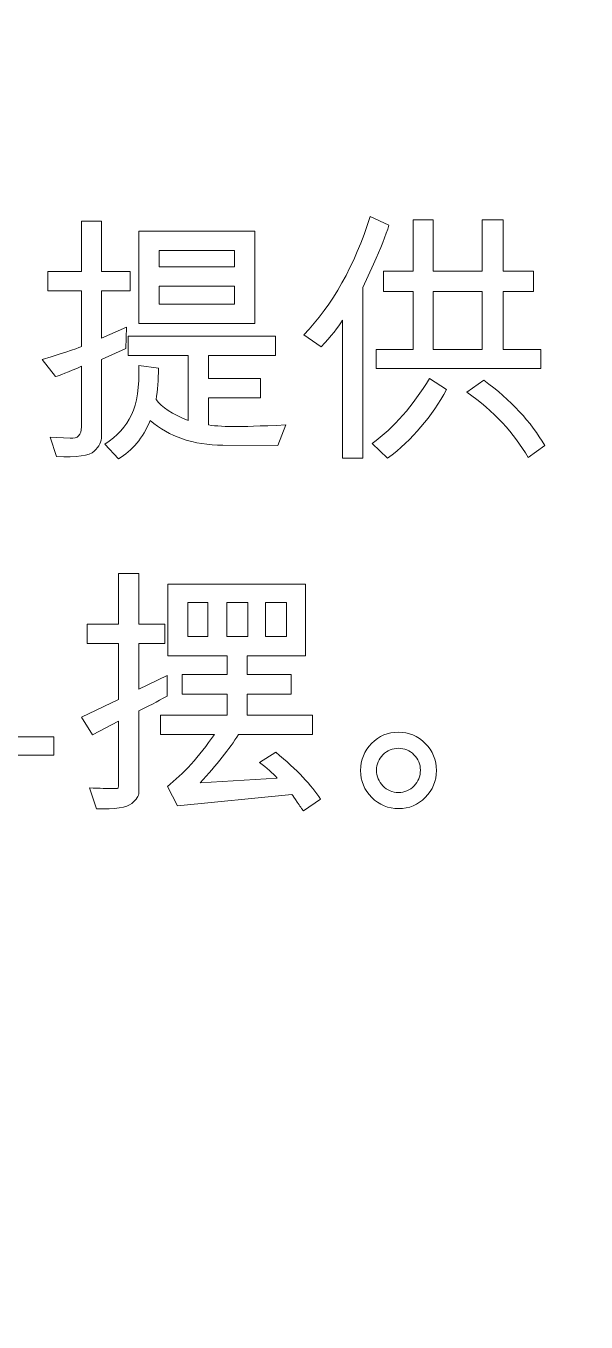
# Model space of a CAD drawing. Header units: millimetres. Extents: x -536 to 886, y 98 to 503.
# Drawn here: x 242.76 to 254.53, y 369.67 to 396.89 of the extents above; entities that cross this region are included whole.
import ezdxf

# ---------------------------------------------------------------- set-up
doc = ezdxf.new("R2010")
doc.units = ezdxf.units.MM
doc.header["$MEASUREMENT"] = 0
doc.layers.add('layer 1', color=7, linetype='Continuous')

msp = doc.modelspace()

# ---------------------------------------------------------------- linework, layer by layer
at = {"layer": 'layer 1', "lineweight": 9}
msp.add_open_spline([(-26.36, 241.324), (-26.36, 241.324), (313.64, 241.324), (313.64, 241.324), (313.64, 241.324), (318.948, 241.327), (324.037, 243.439), (327.788, 247.195), (327.788, 247.195), (331.538, 250.95), (333.644, 256.016), (333.64, 261.324), (333.64, 261.324), (333.64, 261.324), (333.64, 431.324), (333.64, 431.324), (333.64, 431.324), (333.637, 436.632), (331.525, 441.721), (327.77, 445.471), (327.77, 445.471), (324.014, 449.222), (318.948, 451.327), (313.64, 451.324), (313.64, 451.324), (313.64, 451.324), (-26.36, 451.324), (-26.36, 451.324), (-26.36, 451.324), (-31.667, 451.321), (-36.756, 449.209), (-40.507, 445.453), (-40.507, 445.453), (-44.258, 441.698), (-46.363, 436.632), (-46.36, 431.324), (-46.36, 431.324), (-46.36, 431.324), (-46.36, 261.324), (-46.36, 261.324), (-46.36, 261.324), (-46.356, 256.016), (-44.245, 250.927), (-40.489, 247.177), (-40.489, 247.177), (-36.734, 243.426), (-31.667, 241.321), (-26.36, 241.324)], degree=3, knots=[0, 0, 0, 0, 0.083333, 0.083333, 0.083333, 0.083333, 0.166667, 0.166667, 0.166667, 0.166667, 0.25, 0.25, 0.25, 0.25, 0.333333, 0.333333, 0.333333, 0.333333, 0.416667, 0.416667, 0.416667, 0.416667, 0.5, 0.5, 0.5, 0.5, 0.583333, 0.583333, 0.583333, 0.583333, 0.666667, 0.666667, 0.666667, 0.666667, 0.75, 0.75, 0.75, 0.75, 0.833333, 0.833333, 0.833333, 0.833333, 0.916667, 0.916667, 0.916667, 0.916667, 1, 1, 1, 1], dxfattribs=at)
at = {"layer": 'layer 1', "color": 22, "lineweight": 9}
for points, knots in [([(244.949, 391.323), (244.949, 391.323), (244.35, 391.323), (244.35, 391.323), (244.35, 391.323), (244.35, 391.323), (244.35, 390.328), (244.35, 390.328), (244.35, 390.328), (244.35, 390.328), (244.873, 390.561), (244.873, 390.561), (244.873, 390.561), (244.873, 390.561), (244.862, 390.113), (244.862, 390.113), (244.862, 390.113), (244.862, 390.113), (244.35, 389.885), (244.35, 389.885), (244.35, 389.885), (244.35, 389.885), (244.35, 388.274), (244.35, 388.274), (244.35, 388.274), (244.35, 388.158), (244.298, 388.053), (244.195, 387.957), (244.195, 387.957), (244.092, 387.861), (243.827, 387.824), (243.4, 387.845), (243.4, 387.845), (243.4, 387.845), (243.268, 388.25), (243.268, 388.25), (243.268, 388.25), (243.268, 388.25), (243.688, 388.228), (243.688, 388.228), (243.688, 388.228), (243.847, 388.217), (243.927, 388.296), (243.927, 388.467), (243.927, 388.467), (243.927, 388.467), (243.927, 389.739), (243.927, 389.739), (243.927, 389.739), (243.644, 389.618), (243.462, 389.545), (243.379, 389.522), (243.379, 389.522), (243.379, 389.522), (243.099, 389.88), (243.099, 389.88), (243.099, 389.88), (243.643, 390.05), (243.919, 390.143), (243.927, 390.156), (243.927, 390.156), (243.927, 390.156), (243.927, 391.323), (243.927, 391.323), (243.927, 391.323), (243.927, 391.323), (243.221, 391.323), (243.221, 391.323), (243.221, 391.323), (243.221, 391.323), (243.221, 391.73), (243.221, 391.73), (243.221, 391.73), (243.221, 391.73), (243.927, 391.73), (243.927, 391.73), (243.927, 391.73), (243.927, 391.73), (243.927, 392.785), (243.927, 392.785), (243.927, 392.785), (243.927, 392.785), (244.35, 392.785), (244.35, 392.785), (244.35, 392.785), (244.35, 392.785), (244.35, 391.73), (244.35, 391.73), (244.35, 391.73), (244.35, 391.73), (244.949, 391.73), (244.949, 391.73), (244.949, 391.73), (244.949, 391.73), (244.949, 391.323), (244.949, 391.323)], [0, 0, 0, 0, 0.041667, 0.041667, 0.041667, 0.041667, 0.083333, 0.083333, 0.083333, 0.083333, 0.125, 0.125, 0.125, 0.125, 0.166667, 0.166667, 0.166667, 0.166667, 0.208333, 0.208333, 0.208333, 0.208333, 0.25, 0.25, 0.25, 0.25, 0.291667, 0.291667, 0.291667, 0.291667, 0.333333, 0.333333, 0.333333, 0.333333, 0.375, 0.375, 0.375, 0.375, 0.416667, 0.416667, 0.416667, 0.416667, 0.458333, 0.458333, 0.458333, 0.458333, 0.5, 0.5, 0.5, 0.5, 0.541667, 0.541667, 0.541667, 0.541667, 0.583333, 0.583333, 0.583333, 0.583333, 0.625, 0.625, 0.625, 0.625, 0.666667, 0.666667, 0.666667, 0.666667, 0.708333, 0.708333, 0.708333, 0.708333, 0.75, 0.75, 0.75, 0.75, 0.791667, 0.791667, 0.791667, 0.791667, 0.833333, 0.833333, 0.833333, 0.833333, 0.875, 0.875, 0.875, 0.875, 0.916667, 0.916667, 0.916667, 0.916667, 0.958333, 0.958333, 0.958333, 0.958333, 1, 1, 1, 1]), ([(250.388, 392.701), (250.323, 392.492), (250.216, 392.22), (250.066, 391.887), (250.066, 391.887), (250.066, 391.887), (249.84, 391.396), (249.84, 391.396), (249.84, 391.396), (249.84, 391.396), (249.84, 387.813), (249.84, 387.813), (249.84, 387.813), (249.84, 387.813), (249.412, 387.813), (249.412, 387.813), (249.412, 387.813), (249.412, 387.813), (249.412, 390.707), (249.412, 390.707), (249.412, 390.707), (249.325, 390.563), (249.175, 390.375), (248.961, 390.145), (248.961, 390.145), (248.961, 390.145), (248.601, 390.401), (248.601, 390.401), (248.601, 390.401), (249.203, 391.027), (249.668, 391.855), (249.994, 392.885), (249.994, 392.885), (249.994, 392.885), (250.388, 392.701), (250.388, 392.701)], [0, 0, 0, 0, 0.111111, 0.111111, 0.111111, 0.111111, 0.222222, 0.222222, 0.222222, 0.222222, 0.333333, 0.333333, 0.333333, 0.333333, 0.444444, 0.444444, 0.444444, 0.444444, 0.555556, 0.555556, 0.555556, 0.555556, 0.666667, 0.666667, 0.666667, 0.666667, 0.777778, 0.777778, 0.777778, 0.777778, 0.888889, 0.888889, 0.888889, 0.888889, 1, 1, 1, 1]), ([(253.583, 389.69), (253.583, 389.69), (250.117, 389.69), (250.117, 389.69), (250.117, 389.69), (250.117, 389.69), (250.117, 390.094), (250.117, 390.094), (250.117, 390.094), (250.117, 390.094), (250.901, 390.094), (250.901, 390.094), (250.901, 390.094), (250.901, 390.094), (250.901, 391.312), (250.901, 391.312), (250.901, 391.312), (250.901, 391.312), (250.277, 391.312), (250.277, 391.312), (250.277, 391.312), (250.277, 391.312), (250.277, 391.735), (250.277, 391.735), (250.277, 391.735), (250.277, 391.735), (250.901, 391.735), (250.901, 391.735), (250.901, 391.735), (250.901, 391.735), (250.901, 392.818), (250.901, 392.818), (250.901, 392.818), (250.901, 392.818), (251.321, 392.818), (251.321, 392.818), (251.321, 392.818), (251.321, 392.818), (251.321, 391.735), (251.321, 391.735), (251.321, 391.735), (251.321, 391.735), (252.349, 391.735), (252.349, 391.735), (252.349, 391.735), (252.349, 391.735), (252.349, 392.818), (252.349, 392.818), (252.349, 392.818), (252.349, 392.818), (252.789, 392.818), (252.789, 392.818), (252.789, 392.818), (252.789, 392.818), (252.789, 391.735), (252.789, 391.735), (252.789, 391.735), (252.789, 391.735), (253.429, 391.735), (253.429, 391.735), (253.429, 391.735), (253.429, 391.735), (253.429, 391.312), (253.429, 391.312), (253.429, 391.312), (253.429, 391.312), (252.789, 391.312), (252.789, 391.312), (252.789, 391.312), (252.789, 391.312), (252.789, 390.094), (252.789, 390.094), (252.789, 390.094), (252.789, 390.094), (253.583, 390.094), (253.583, 390.094), (253.583, 390.094), (253.583, 390.094), (253.583, 389.69), (253.583, 389.69)], [0, 0, 0, 0, 0.05, 0.05, 0.05, 0.05, 0.1, 0.1, 0.1, 0.1, 0.15, 0.15, 0.15, 0.15, 0.2, 0.2, 0.2, 0.2, 0.25, 0.25, 0.25, 0.25, 0.3, 0.3, 0.3, 0.3, 0.35, 0.35, 0.35, 0.35, 0.4, 0.4, 0.4, 0.4, 0.45, 0.45, 0.45, 0.45, 0.5, 0.5, 0.5, 0.5, 0.55, 0.55, 0.55, 0.55, 0.6, 0.6, 0.6, 0.6, 0.65, 0.65, 0.65, 0.65, 0.7, 0.7, 0.7, 0.7, 0.75, 0.75, 0.75, 0.75, 0.8, 0.8, 0.8, 0.8, 0.85, 0.85, 0.85, 0.85, 0.9, 0.9, 0.9, 0.9, 0.95, 0.95, 0.95, 0.95, 1, 1, 1, 1]), ([(247.567, 390.64), (247.567, 390.64), (245.133, 390.64), (245.133, 390.64), (245.133, 390.64), (245.133, 390.64), (245.133, 392.579), (245.133, 392.579), (245.133, 392.579), (245.133, 392.579), (247.567, 392.579), (247.567, 392.579), (247.567, 392.579), (247.567, 392.579), (247.567, 390.64), (247.567, 390.64)], [0, 0, 0, 0, 0.25, 0.25, 0.25, 0.25, 0.5, 0.5, 0.5, 0.5, 0.75, 0.75, 0.75, 0.75, 1, 1, 1, 1]), ([(247.143, 391.828), (247.143, 391.828), (247.143, 392.172), (247.143, 392.172), (247.143, 392.172), (247.143, 392.172), (245.556, 392.172), (245.556, 392.172), (245.556, 392.172), (245.556, 392.172), (245.556, 391.828), (245.556, 391.828), (245.556, 391.828), (245.556, 391.828), (247.143, 391.828), (247.143, 391.828)], [0, 0, 0, 0, 0.25, 0.25, 0.25, 0.25, 0.5, 0.5, 0.5, 0.5, 0.75, 0.75, 0.75, 0.75, 1, 1, 1, 1]), ([(247.143, 391.046), (247.143, 391.046), (247.143, 391.423), (247.143, 391.423), (247.143, 391.423), (247.143, 391.423), (245.556, 391.423), (245.556, 391.423), (245.556, 391.423), (245.556, 391.423), (245.556, 391.046), (245.556, 391.046), (245.556, 391.046), (245.556, 391.046), (247.143, 391.046), (247.143, 391.046)], [0, 0, 0, 0, 0.25, 0.25, 0.25, 0.25, 0.5, 0.5, 0.5, 0.5, 0.75, 0.75, 0.75, 0.75, 1, 1, 1, 1]), ([(252.349, 390.094), (252.349, 390.094), (252.349, 391.312), (252.349, 391.312), (252.349, 391.312), (252.349, 391.312), (251.321, 391.312), (251.321, 391.312), (251.321, 391.312), (251.321, 391.312), (251.321, 390.094), (251.321, 390.094), (251.321, 390.094), (251.321, 390.094), (252.349, 390.094), (252.349, 390.094)], [0, 0, 0, 0, 0.25, 0.25, 0.25, 0.25, 0.5, 0.5, 0.5, 0.5, 0.75, 0.75, 0.75, 0.75, 1, 1, 1, 1]), ([(248.218, 388.507), (248.218, 388.507), (248.05, 388.073), (248.05, 388.073), (248.05, 388.073), (248.05, 388.073), (246.9, 388.084), (246.9, 388.084), (246.9, 388.084), (246.28, 388.084), (245.77, 388.257), (245.372, 388.602), (245.372, 388.602), (245.215, 388.235), (244.993, 387.967), (244.705, 387.796), (244.705, 387.796), (244.705, 387.796), (244.418, 388.106), (244.418, 388.106), (244.418, 388.106), (244.674, 388.269), (244.861, 388.473), (244.979, 388.719), (244.979, 388.719), (245.096, 388.965), (245.146, 389.31), (245.129, 389.756), (245.129, 389.756), (245.129, 389.756), (245.543, 389.701), (245.543, 389.701), (245.543, 389.701), (245.543, 389.455), (245.527, 389.234), (245.494, 389.039), (245.494, 389.039), (245.608, 388.882), (245.834, 388.736), (246.172, 388.602), (246.172, 388.602), (246.172, 388.602), (246.172, 389.967), (246.172, 389.967), (246.172, 389.967), (246.172, 389.967), (244.905, 389.967), (244.905, 389.967), (244.905, 389.967), (244.905, 389.967), (244.905, 390.374), (244.905, 390.374), (244.905, 390.374), (244.905, 390.374), (248.001, 390.374), (248.001, 390.374), (248.001, 390.374), (248.001, 390.374), (248.001, 389.967), (248.001, 389.967), (248.001, 389.967), (248.001, 389.967), (246.594, 389.967), (246.594, 389.967), (246.594, 389.967), (246.594, 389.967), (246.594, 389.484), (246.594, 389.484), (246.594, 389.484), (246.594, 389.484), (247.689, 389.484), (247.689, 389.484), (247.689, 389.484), (247.689, 389.484), (247.689, 389.08), (247.689, 389.08), (247.689, 389.08), (247.689, 389.08), (246.594, 389.08), (246.594, 389.08), (246.594, 389.08), (246.594, 389.08), (246.594, 388.507), (246.594, 388.507), (246.594, 388.507), (246.761, 388.484), (246.96, 388.472), (247.19, 388.472), (247.19, 388.472), (247.319, 388.472), (247.661, 388.484), (248.218, 388.507)], [0, 0, 0, 0, 0.043478, 0.043478, 0.043478, 0.043478, 0.086957, 0.086957, 0.086957, 0.086957, 0.130435, 0.130435, 0.130435, 0.130435, 0.173913, 0.173913, 0.173913, 0.173913, 0.217391, 0.217391, 0.217391, 0.217391, 0.26087, 0.26087, 0.26087, 0.26087, 0.304348, 0.304348, 0.304348, 0.304348, 0.347826, 0.347826, 0.347826, 0.347826, 0.391304, 0.391304, 0.391304, 0.391304, 0.434783, 0.434783, 0.434783, 0.434783, 0.478261, 0.478261, 0.478261, 0.478261, 0.521739, 0.521739, 0.521739, 0.521739, 0.565217, 0.565217, 0.565217, 0.565217, 0.608696, 0.608696, 0.608696, 0.608696, 0.652174, 0.652174, 0.652174, 0.652174, 0.695652, 0.695652, 0.695652, 0.695652, 0.73913, 0.73913, 0.73913, 0.73913, 0.782609, 0.782609, 0.782609, 0.782609, 0.826087, 0.826087, 0.826087, 0.826087, 0.869565, 0.869565, 0.869565, 0.869565, 0.913043, 0.913043, 0.913043, 0.913043, 0.956522, 0.956522, 0.956522, 0.956522, 1, 1, 1, 1]), ([(251.601, 389.251), (251.295, 388.686), (250.881, 388.206), (250.361, 387.807), (250.361, 387.807), (250.361, 387.807), (250.038, 388.117), (250.038, 388.117), (250.038, 388.117), (250.494, 388.457), (250.894, 388.912), (251.24, 389.484), (251.24, 389.484), (251.24, 389.484), (251.601, 389.251), (251.601, 389.251)], [0, 0, 0, 0, 0.25, 0.25, 0.25, 0.25, 0.5, 0.5, 0.5, 0.5, 0.75, 0.75, 0.75, 0.75, 1, 1, 1, 1]), ([(253.662, 388.073), (253.662, 388.073), (253.312, 387.824), (253.312, 387.824), (253.312, 387.824), (253.025, 388.337), (252.596, 388.795), (252.027, 389.196), (252.027, 389.196), (252.027, 389.196), (252.384, 389.446), (252.384, 389.446), (252.384, 389.446), (252.951, 389.03), (253.377, 388.572), (253.662, 388.073)], [0, 0, 0, 0, 0.25, 0.25, 0.25, 0.25, 0.5, 0.5, 0.5, 0.5, 0.75, 0.75, 0.75, 0.75, 1, 1, 1, 1]), ([(243.346, 381.574), (243.346, 381.574), (241.114, 381.574), (241.114, 381.574), (241.114, 381.574), (241.114, 381.574), (241.114, 380.429), (241.114, 380.429), (241.114, 380.429), (241.114, 380.429), (240.693, 380.429), (240.693, 380.429), (240.693, 380.429), (240.693, 380.429), (240.693, 381.574), (240.693, 381.574), (240.693, 381.574), (240.693, 381.574), (238.504, 381.574), (238.504, 381.574), (238.504, 381.574), (238.504, 381.574), (238.504, 381.956), (238.504, 381.956), (238.504, 381.956), (238.504, 381.956), (240.693, 381.956), (240.693, 381.956), (240.693, 381.956), (240.693, 381.956), (240.693, 382.418), (240.693, 382.418), (240.693, 382.418), (240.693, 382.418), (239.274, 382.418), (239.274, 382.418), (239.274, 382.418), (239.274, 382.418), (239.274, 384.408), (239.274, 384.408), (239.274, 384.408), (239.274, 384.408), (240.143, 384.408), (240.143, 384.408), (240.143, 384.408), (240.031, 384.668), (239.832, 384.926), (239.548, 385.184), (239.548, 385.184), (239.548, 385.184), (239.852, 385.423), (239.852, 385.423), (239.852, 385.423), (240.111, 385.231), (240.356, 384.936), (240.587, 384.536), (240.587, 384.536), (240.587, 384.536), (240.414, 384.414), (240.414, 384.414), (240.414, 384.414), (240.414, 384.414), (240.414, 384.408), (240.414, 384.408), (240.414, 384.408), (240.414, 384.408), (241.092, 384.408), (241.092, 384.408), (241.092, 384.408), (241.336, 384.658), (241.531, 384.985), (241.675, 385.391), (241.675, 385.391), (241.675, 385.391), (242.063, 385.207), (242.063, 385.207), (242.063, 385.207), (241.931, 384.875), (241.775, 384.609), (241.596, 384.408), (241.596, 384.408), (241.596, 384.408), (242.53, 384.408), (242.53, 384.408), (242.53, 384.408), (242.53, 384.408), (242.53, 382.418), (242.53, 382.418), (242.53, 382.418), (242.53, 382.418), (241.114, 382.418), (241.114, 382.418), (241.114, 382.418), (241.114, 382.418), (241.114, 381.956), (241.114, 381.956), (241.114, 381.956), (241.114, 381.956), (243.346, 381.956), (243.346, 381.956), (243.346, 381.956), (243.346, 381.956), (243.346, 381.574), (243.346, 381.574)], [0, 0, 0, 0, 0.038462, 0.038462, 0.038462, 0.038462, 0.076923, 0.076923, 0.076923, 0.076923, 0.115385, 0.115385, 0.115385, 0.115385, 0.153846, 0.153846, 0.153846, 0.153846, 0.192308, 0.192308, 0.192308, 0.192308, 0.230769, 0.230769, 0.230769, 0.230769, 0.269231, 0.269231, 0.269231, 0.269231, 0.307692, 0.307692, 0.307692, 0.307692, 0.346154, 0.346154, 0.346154, 0.346154, 0.384615, 0.384615, 0.384615, 0.384615, 0.423077, 0.423077, 0.423077, 0.423077, 0.461538, 0.461538, 0.461538, 0.461538, 0.5, 0.5, 0.5, 0.5, 0.538462, 0.538462, 0.538462, 0.538462, 0.576923, 0.576923, 0.576923, 0.576923, 0.615385, 0.615385, 0.615385, 0.615385, 0.653846, 0.653846, 0.653846, 0.653846, 0.692308, 0.692308, 0.692308, 0.692308, 0.730769, 0.730769, 0.730769, 0.730769, 0.769231, 0.769231, 0.769231, 0.769231, 0.807692, 0.807692, 0.807692, 0.807692, 0.846154, 0.846154, 0.846154, 0.846154, 0.884615, 0.884615, 0.884615, 0.884615, 0.923077, 0.923077, 0.923077, 0.923077, 0.961538, 0.961538, 0.961538, 0.961538, 1, 1, 1, 1]), ([(245.725, 382.814), (245.514, 382.693), (245.316, 382.59), (245.131, 382.507), (245.131, 382.507), (245.131, 382.507), (245.131, 380.784), (245.131, 380.784), (245.131, 380.784), (245.131, 380.721), (245.082, 380.646), (244.982, 380.56), (244.982, 380.56), (244.882, 380.475), (244.635, 380.436), (244.241, 380.445), (244.241, 380.445), (244.241, 380.445), (244.092, 380.885), (244.092, 380.885), (244.092, 380.885), (244.321, 380.876), (244.478, 380.871), (244.561, 380.871), (244.561, 380.871), (244.641, 380.871), (244.685, 380.874), (244.695, 380.88), (244.695, 380.88), (244.704, 380.887), (244.708, 380.934), (244.708, 381.023), (244.708, 381.023), (244.708, 381.023), (244.708, 382.284), (244.708, 382.284), (244.708, 382.284), (244.708, 382.284), (244.157, 381.997), (244.157, 381.997), (244.157, 381.997), (244.157, 381.997), (243.93, 382.374), (243.93, 382.374), (243.93, 382.374), (243.93, 382.374), (244.708, 382.74), (244.708, 382.74), (244.708, 382.74), (244.708, 382.74), (244.708, 383.918), (244.708, 383.918), (244.708, 383.918), (244.708, 383.918), (244.046, 383.918), (244.046, 383.918), (244.046, 383.918), (244.046, 383.918), (244.046, 384.324), (244.046, 384.324), (244.046, 384.324), (244.046, 384.324), (244.708, 384.324), (244.708, 384.324), (244.708, 384.324), (244.708, 384.324), (244.708, 385.385), (244.708, 385.385), (244.708, 385.385), (244.708, 385.385), (245.131, 385.385), (245.131, 385.385), (245.131, 385.385), (245.131, 385.385), (245.131, 384.324), (245.131, 384.324), (245.131, 384.324), (245.131, 384.324), (245.676, 384.324), (245.676, 384.324), (245.676, 384.324), (245.676, 384.324), (245.676, 383.918), (245.676, 383.918), (245.676, 383.918), (245.676, 383.918), (245.131, 383.918), (245.131, 383.918), (245.131, 383.918), (245.131, 383.918), (245.131, 382.957), (245.131, 382.957), (245.131, 382.957), (245.131, 382.957), (245.725, 383.247), (245.725, 383.247), (245.725, 383.247), (245.725, 383.247), (245.725, 382.814), (245.725, 382.814)], [0, 0, 0, 0, 0.04, 0.04, 0.04, 0.04, 0.08, 0.08, 0.08, 0.08, 0.12, 0.12, 0.12, 0.12, 0.16, 0.16, 0.16, 0.16, 0.2, 0.2, 0.2, 0.2, 0.24, 0.24, 0.24, 0.24, 0.28, 0.28, 0.28, 0.28, 0.32, 0.32, 0.32, 0.32, 0.36, 0.36, 0.36, 0.36, 0.4, 0.4, 0.4, 0.4, 0.44, 0.44, 0.44, 0.44, 0.48, 0.48, 0.48, 0.48, 0.52, 0.52, 0.52, 0.52, 0.56, 0.56, 0.56, 0.56, 0.6, 0.6, 0.6, 0.6, 0.64, 0.64, 0.64, 0.64, 0.68, 0.68, 0.68, 0.68, 0.72, 0.72, 0.72, 0.72, 0.76, 0.76, 0.76, 0.76, 0.8, 0.8, 0.8, 0.8, 0.84, 0.84, 0.84, 0.84, 0.88, 0.88, 0.88, 0.88, 0.92, 0.92, 0.92, 0.92, 0.96, 0.96, 0.96, 0.96, 1, 1, 1, 1]), ([(248.948, 380.652), (248.948, 380.652), (248.593, 380.402), (248.593, 380.402), (248.593, 380.402), (248.56, 380.442), (248.517, 380.503), (248.462, 380.586), (248.462, 380.586), (248.407, 380.669), (248.369, 380.723), (248.348, 380.746), (248.348, 380.746), (248.348, 380.746), (245.942, 380.507), (245.942, 380.507), (245.942, 380.507), (245.942, 380.507), (245.731, 380.918), (245.731, 380.918), (245.731, 380.918), (246.067, 381.174), (246.397, 381.538), (246.72, 382.007), (246.72, 382.007), (246.72, 382.007), (245.587, 382.007), (245.587, 382.007), (245.587, 382.007), (245.587, 382.007), (245.587, 382.412), (245.587, 382.412), (245.587, 382.412), (245.587, 382.412), (246.986, 382.412), (246.986, 382.412), (246.986, 382.412), (246.986, 382.412), (246.986, 382.856), (246.986, 382.856), (246.986, 382.856), (246.986, 382.856), (246.043, 382.856), (246.043, 382.856), (246.043, 382.856), (246.043, 382.856), (246.043, 383.264), (246.043, 383.264), (246.043, 383.264), (246.043, 383.264), (246.986, 383.264), (246.986, 383.264), (246.986, 383.264), (246.986, 383.264), (246.986, 383.657), (246.986, 383.657), (246.986, 383.657), (246.986, 383.657), (245.742, 383.657), (245.742, 383.657), (245.742, 383.657), (245.742, 383.657), (245.742, 385.163), (245.742, 385.163), (245.742, 385.163), (245.742, 385.163), (248.636, 385.163), (248.636, 385.163), (248.636, 385.163), (248.636, 385.163), (248.636, 383.657), (248.636, 383.657), (248.636, 383.657), (248.636, 383.657), (247.409, 383.657), (247.409, 383.657), (247.409, 383.657), (247.409, 383.657), (247.409, 383.264), (247.409, 383.264), (247.409, 383.264), (247.409, 383.264), (248.332, 383.264), (248.332, 383.264), (248.332, 383.264), (248.332, 383.264), (248.332, 382.856), (248.332, 382.856), (248.332, 382.856), (248.332, 382.856), (247.409, 382.856), (247.409, 382.856), (247.409, 382.856), (247.409, 382.856), (247.409, 382.412), (247.409, 382.412), (247.409, 382.412), (247.409, 382.412), (248.785, 382.412), (248.785, 382.412), (248.785, 382.412), (248.785, 382.412), (248.785, 382.007), (248.785, 382.007), (248.785, 382.007), (248.785, 382.007), (247.225, 382.007), (247.225, 382.007), (247.225, 382.007), (247.039, 381.709), (246.77, 381.37), (246.419, 380.991), (246.419, 380.991), (246.419, 380.991), (248.042, 381.091), (248.042, 381.091), (248.042, 381.091), (247.945, 381.196), (247.821, 381.305), (247.671, 381.419), (247.671, 381.419), (247.671, 381.419), (248.009, 381.636), (248.009, 381.636), (248.009, 381.636), (248.458, 381.264), (248.77, 380.935), (248.948, 380.652)], [0, 0, 0, 0, 0.03125, 0.03125, 0.03125, 0.03125, 0.0625, 0.0625, 0.0625, 0.0625, 0.09375, 0.09375, 0.09375, 0.09375, 0.125, 0.125, 0.125, 0.125, 0.15625, 0.15625, 0.15625, 0.15625, 0.1875, 0.1875, 0.1875, 0.1875, 0.21875, 0.21875, 0.21875, 0.21875, 0.25, 0.25, 0.25, 0.25, 0.28125, 0.28125, 0.28125, 0.28125, 0.3125, 0.3125, 0.3125, 0.3125, 0.34375, 0.34375, 0.34375, 0.34375, 0.375, 0.375, 0.375, 0.375, 0.40625, 0.40625, 0.40625, 0.40625, 0.4375, 0.4375, 0.4375, 0.4375, 0.46875, 0.46875, 0.46875, 0.46875, 0.5, 0.5, 0.5, 0.5, 0.53125, 0.53125, 0.53125, 0.53125, 0.5625, 0.5625, 0.5625, 0.5625, 0.59375, 0.59375, 0.59375, 0.59375, 0.625, 0.625, 0.625, 0.625, 0.65625, 0.65625, 0.65625, 0.65625, 0.6875, 0.6875, 0.6875, 0.6875, 0.71875, 0.71875, 0.71875, 0.71875, 0.75, 0.75, 0.75, 0.75, 0.78125, 0.78125, 0.78125, 0.78125, 0.8125, 0.8125, 0.8125, 0.8125, 0.84375, 0.84375, 0.84375, 0.84375, 0.875, 0.875, 0.875, 0.875, 0.90625, 0.90625, 0.90625, 0.90625, 0.9375, 0.9375, 0.9375, 0.9375, 0.96875, 0.96875, 0.96875, 0.96875, 1, 1, 1, 1]), ([(246.58, 384.064), (246.58, 384.064), (246.58, 384.781), (246.58, 384.781), (246.58, 384.781), (246.58, 384.781), (246.165, 384.781), (246.165, 384.781), (246.165, 384.781), (246.165, 384.781), (246.165, 384.064), (246.165, 384.064), (246.165, 384.064), (246.165, 384.064), (246.58, 384.064), (246.58, 384.064)], [0, 0, 0, 0, 0.25, 0.25, 0.25, 0.25, 0.5, 0.5, 0.5, 0.5, 0.75, 0.75, 0.75, 0.75, 1, 1, 1, 1]), ([(247.421, 384.064), (247.421, 384.064), (247.421, 384.781), (247.421, 384.781), (247.421, 384.781), (247.421, 384.781), (246.981, 384.781), (246.981, 384.781), (246.981, 384.781), (246.981, 384.781), (246.981, 384.064), (246.981, 384.064), (246.981, 384.064), (246.981, 384.064), (247.421, 384.064), (247.421, 384.064)], [0, 0, 0, 0, 0.25, 0.25, 0.25, 0.25, 0.5, 0.5, 0.5, 0.5, 0.75, 0.75, 0.75, 0.75, 1, 1, 1, 1]), ([(248.237, 384.064), (248.237, 384.064), (248.237, 384.781), (248.237, 384.781), (248.237, 384.781), (248.237, 384.781), (247.797, 384.781), (247.797, 384.781), (247.797, 384.781), (247.797, 384.781), (247.797, 384.064), (247.797, 384.064), (247.797, 384.064), (247.797, 384.064), (248.237, 384.064), (248.237, 384.064)], [0, 0, 0, 0, 0.25, 0.25, 0.25, 0.25, 0.5, 0.5, 0.5, 0.5, 0.75, 0.75, 0.75, 0.75, 1, 1, 1, 1]), ([(250.586, 382.056), (250.807, 382.056), (250.995, 381.978), (251.152, 381.82), (251.152, 381.82), (251.309, 381.663), (251.386, 381.473), (251.386, 381.251), (251.386, 381.251), (251.386, 381.031), (251.309, 380.842), (251.153, 380.685), (251.153, 380.685), (250.997, 380.529), (250.81, 380.451), (250.592, 380.451), (250.592, 380.451), (250.371, 380.451), (250.183, 380.529), (250.026, 380.685), (250.026, 380.685), (249.87, 380.842), (249.792, 381.031), (249.792, 381.251), (249.792, 381.251), (249.792, 381.473), (249.87, 381.663), (250.025, 381.82), (250.025, 381.82), (250.181, 381.978), (250.368, 382.056), (250.586, 382.056)], [0, 0, 0, 0, 0.125, 0.125, 0.125, 0.125, 0.25, 0.25, 0.25, 0.25, 0.375, 0.375, 0.375, 0.375, 0.5, 0.5, 0.5, 0.5, 0.625, 0.625, 0.625, 0.625, 0.75, 0.75, 0.75, 0.75, 0.875, 0.875, 0.875, 0.875, 1, 1, 1, 1]), ([(250.589, 380.79), (250.718, 380.79), (250.826, 380.835), (250.916, 380.927), (250.916, 380.927), (251.006, 381.019), (251.05, 381.128), (251.05, 381.256), (251.05, 381.256), (251.05, 381.385), (251.005, 381.493), (250.915, 381.583), (250.915, 381.583), (250.824, 381.673), (250.716, 381.717), (250.589, 381.717), (250.589, 381.717), (250.462, 381.717), (250.354, 381.673), (250.263, 381.583), (250.263, 381.583), (250.173, 381.493), (250.128, 381.385), (250.128, 381.256), (250.128, 381.256), (250.128, 381.128), (250.172, 381.019), (250.262, 380.927), (250.262, 380.927), (250.352, 380.835), (250.46, 380.79), (250.589, 380.79)], [0, 0, 0, 0, 0.125, 0.125, 0.125, 0.125, 0.25, 0.25, 0.25, 0.25, 0.375, 0.375, 0.375, 0.375, 0.5, 0.5, 0.5, 0.5, 0.625, 0.625, 0.625, 0.625, 0.75, 0.75, 0.75, 0.75, 0.875, 0.875, 0.875, 0.875, 1, 1, 1, 1])]:
    msp.add_open_spline(points, degree=3, knots=knots, dxfattribs=at)

doc.saveas('drawing.dxf')
